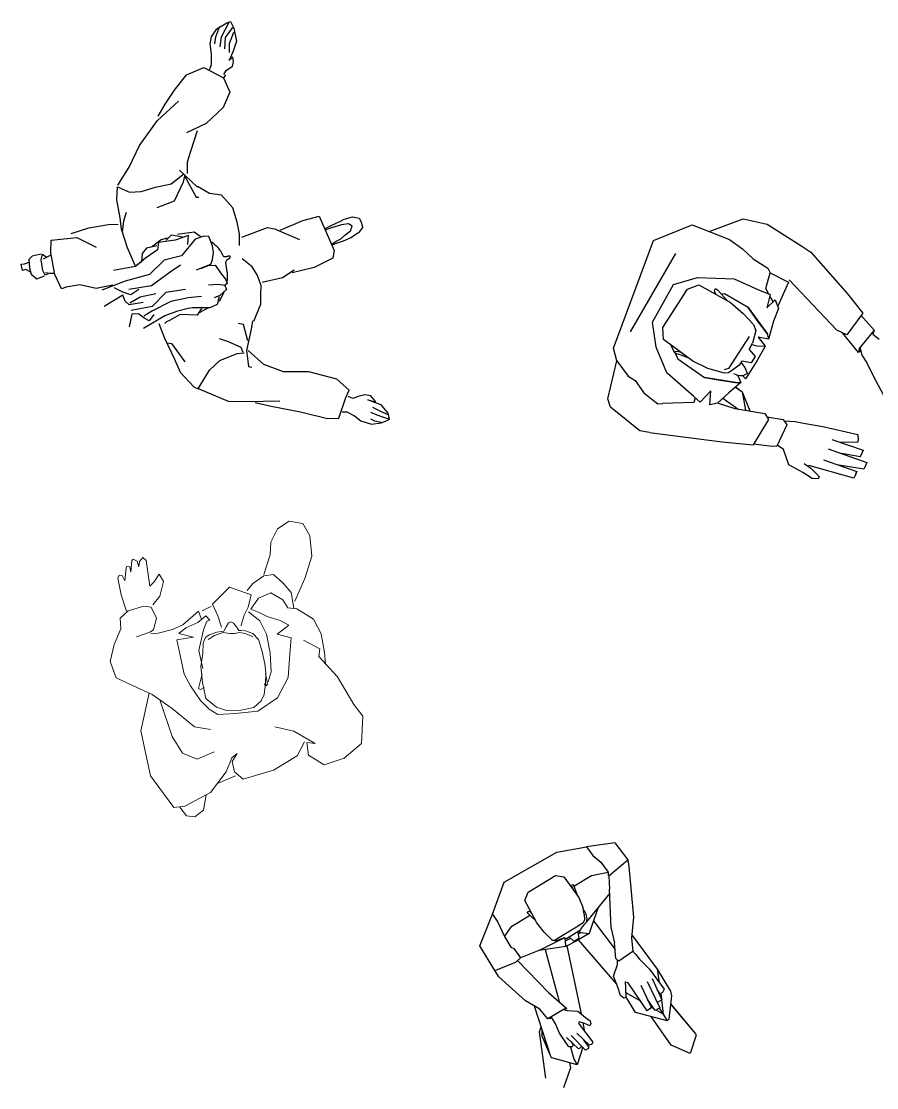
# Model space of a CAD drawing. Header units: millimetres. Extents: x 1029 to 1042.4, y 847.5 to 858.9.
# Drawn here: x 1033.352 to 1035.211, y 847.535 to 849.851 of the extents above; entities that cross this region are included whole.
import ezdxf

# ---------------------------------------------------------------- set-up
doc = ezdxf.new("R2010")
doc.units = ezdxf.units.MM
doc.layers.add('Mobiliario TöjiNN', color=7, linetype='Continuous')

msp = doc.modelspace()

# ---------------------------------------------------------------- linework, layer by layer
at = {"layer": 'Mobiliario TöjiNN'}
for p, q in [((1033.7748, 849.8168), (1033.7838, 849.8399)), ((1033.7771, 849.8346), (1033.7987, 849.8478)), ((1033.7873, 849.8174), (1033.8047, 849.8502)), ((1033.7987, 849.8478), (1033.8065, 849.8507)), ((1033.8065, 849.8507), (1033.814, 849.8357)), ((1033.7621, 849.8021), (1033.7654, 849.8169)), ((1033.7654, 849.8169), (1033.7771, 849.8346)), ((1033.7725, 849.802), (1033.7748, 849.8168)), ((1033.784, 849.7951), (1033.7873, 849.8174)), ((1033.7944, 849.7911), (1033.7959, 849.8155)), ((1033.7959, 849.8155), (1033.8115, 849.8373)), ((1033.8045, 849.8028), (1033.814, 849.827)), ((1033.814, 849.8357), (1033.8194, 849.8078)), ((1033.7652, 849.7797), (1033.7621, 849.8021)), ((1033.8044, 849.7832), (1033.8045, 849.8028)), ((1033.8194, 849.8078), (1033.8125, 849.7857)), ((1033.7654, 849.7569), (1033.7652, 849.7797)), ((1033.8118, 849.7726), (1033.8027, 849.7654)), ((1033.8125, 849.7857), (1033.8046, 849.767)), ((1033.8128, 849.7629), (1033.8118, 849.7726)), ((1033.7112, 849.7344), (1033.7484, 849.7505)), ((1033.7484, 849.7505), (1033.7913, 849.7283)), ((1033.7609, 849.7454), (1033.7654, 849.7569)), ((1033.797, 849.7437), (1033.8112, 849.7532)), ((1033.8112, 849.7532), (1033.8128, 849.7629)), ((1033.6848, 849.7012), (1033.7112, 849.7344)), ((1033.7913, 849.7283), (1033.8055, 849.6967)), ((1033.7923, 849.7353), (1033.797, 849.7437)), ((1033.7929, 849.7285), (1033.7966, 849.7346)), ((1033.6645, 849.6707), (1033.6848, 849.7012)), ((1033.6482, 849.6351), (1033.6938, 849.6775)), ((1033.8055, 849.6967), (1033.7904, 849.6639)), ((1033.6492, 849.6445), (1033.6645, 849.6707)), ((1033.7904, 849.6639), (1033.7535, 849.6291)), ((1033.6091, 849.5813), (1033.6482, 849.6351)), ((1033.7535, 849.6291), (1033.7109, 849.6086)), ((1033.7344, 849.6128), (1033.7194, 849.5682)), ((1033.5862, 849.5337), (1033.6091, 849.5813)), ((1033.7194, 849.5682), (1033.7123, 849.545)), ((1033.7123, 849.545), (1033.7124, 849.5199)), ((1033.562, 849.4947), (1033.5862, 849.5337)), ((1033.6778, 849.4978), (1033.7055, 849.5193)), ((1033.7348, 849.4903), (1033.6959, 849.5274)), ((1033.707, 849.5155), (1033.7036, 849.5012)), ((1033.707, 849.5155), (1033.7322, 849.4685)), ((1033.5599, 849.4628), (1033.5609, 849.4915)), ((1033.5609, 849.4915), (1033.587, 849.4798)), ((1033.6437, 849.4903), (1033.6778, 849.4978)), ((1033.7036, 849.5012), (1033.6844, 849.4602)), ((1033.761, 849.4767), (1033.7347, 849.4918)), ((1033.587, 849.4798), (1033.6125, 849.4808)), ((1033.6125, 849.4808), (1033.6437, 849.4903)), ((1033.7322, 849.4685), (1033.7376, 849.4686)), ((1033.7874, 849.4729), (1033.761, 849.4767)), ((1033.8115, 849.4455), (1033.7874, 849.4729)), ((1033.5669, 849.4242), (1033.5599, 849.4628)), ((1033.6844, 849.4602), (1033.6466, 849.4458)), ((1033.821, 849.4146), (1033.8115, 849.4455)), ((1033.5697, 849.3993), (1033.5669, 849.4242)), ((1033.5749, 849.4174), (1033.5808, 849.4362)), ((1033.9638, 849.4185), (1033.9991, 849.4275)), ((1033.9991, 849.4275), (1034.0319, 849.3531)), ((1034.0537, 849.4208), (1034.0718, 849.4264)), ((1034.0718, 849.4264), (1034.0861, 849.4232)), ((1034.0861, 849.4232), (1034.0906, 849.4151)), ((1034.8469, 849.394), (1034.9205, 849.4218)), ((1034.9205, 849.4218), (1034.973, 849.4105)), ((1033.4602, 849.3896), (1033.4989, 849.4023)), ((1033.4989, 849.4023), (1033.5418, 849.4092)), ((1033.5418, 849.4092), (1033.5622, 849.4102)), ((1033.5831, 849.3588), (1033.5697, 849.3993)), ((1033.5722, 849.3928), (1033.5749, 849.4174)), ((1033.8261, 849.389), (1033.821, 849.4146)), ((1033.8311, 849.3818), (1033.8871, 849.4031)), ((1033.8871, 849.4031), (1033.9023, 849.3998)), ((1033.9023, 849.3998), (1033.9566, 849.3768)), ((1033.9146, 849.3974), (1033.9638, 849.4185)), ((1034.012, 849.401), (1034.0252, 849.4076)), ((1034.0264, 849.4021), (1034.0132, 849.3979)), ((1034.0252, 849.4076), (1034.0439, 849.4159)), ((1034.0479, 849.4091), (1034.0264, 849.4021)), ((1034.0439, 849.4159), (1034.0537, 849.4208)), ((1034.0629, 849.4109), (1034.0479, 849.4091)), ((1034.0709, 849.4057), (1034.0629, 849.4109)), ((1034.0673, 849.3956), (1034.0709, 849.4057)), ((1034.0938, 849.403), (1034.085, 849.3917)), ((1034.0906, 849.4151), (1034.0938, 849.403)), ((1034.726, 849.3748), (1034.8101, 849.4084)), ((1034.8101, 849.4084), (1034.8908, 849.3767)), ((1034.973, 849.4105), (1035.0481, 849.3621)), ((1034.973, 849.4105), (1035.0481, 849.3621)), ((1033.4165, 849.3479), (1033.4173, 849.3757)), ((1033.4173, 849.3757), (1033.4726, 849.3809)), ((1033.4726, 849.3809), (1033.5149, 849.3601)), ((1033.6559, 849.3763), (1033.6347, 849.3603)), ((1033.6865, 849.3753), (1033.6503, 849.3702)), ((1033.6689, 849.3796), (1033.6559, 849.3763)), ((1033.6778, 849.3861), (1033.6672, 849.3758)), ((1033.7034, 849.3817), (1033.6778, 849.3861)), ((1033.7153, 849.3854), (1033.6865, 849.3753)), ((1033.728, 849.3926), (1033.6913, 849.3881)), ((1033.7302, 849.3777), (1033.7004, 849.3416)), ((1033.7139, 849.366), (1033.7153, 849.3854)), ((1033.743, 849.3822), (1033.728, 849.3926)), ((1033.7487, 849.3839), (1033.7302, 849.3777)), ((1033.7597, 849.3834), (1033.7487, 849.3839)), ((1033.7672, 849.3635), (1033.7597, 849.3834)), ((1033.8265, 849.364), (1033.8261, 849.389)), ((1034.036, 849.3731), (1034.0463, 849.3782)), ((1034.0463, 849.3782), (1034.0552, 849.3863)), ((1034.0681, 849.3806), (1034.0516, 849.3732)), ((1034.0552, 849.3863), (1034.0673, 849.3956)), ((1034.085, 849.3917), (1034.0681, 849.3806)), ((1034.8908, 849.3767), (1034.9189, 849.3563)), ((1033.5996, 849.3207), (1033.5831, 849.3588)), ((1033.6244, 849.358), (1033.6144, 849.3463)), ((1033.6478, 849.3543), (1033.6218, 849.3366)), ((1033.6464, 849.3632), (1033.6244, 849.358)), ((1033.6503, 849.3702), (1033.6478, 849.3543)), ((1033.7709, 849.3671), (1033.7659, 849.3708)), ((1033.7696, 849.3483), (1033.7672, 849.3635)), ((1033.7751, 849.3635), (1033.7709, 849.3671)), ((1033.7786, 849.3601), (1033.7751, 849.3635)), ((1033.7814, 849.357), (1033.7786, 849.3601)), ((1033.7836, 849.354), (1033.7814, 849.357)), ((1033.7854, 849.3513), (1033.7836, 849.354)), ((1034.0266, 849.3664), (1034.036, 849.3731)), ((1034.0406, 849.3698), (1034.028, 849.365)), ((1034.0319, 849.3531), (1034.0293, 849.336)), ((1034.0516, 849.3732), (1034.0406, 849.3698)), ((1034.639, 849.1406), (1034.726, 849.3748)), ((1034.9189, 849.3563), (1034.9427, 849.3351)), ((1035.0481, 849.3621), (1035.0675, 849.3495)), ((1035.0481, 849.3621), (1035.0675, 849.3495)), ((1033.3755, 849.3405), (1033.3687, 849.3336)), ((1033.3687, 849.3336), (1033.37, 849.3153)), ((1033.395, 849.3452), (1033.3755, 849.3405)), ((1033.3951, 849.333), (1033.398, 849.3448)), ((1033.3992, 849.3095), (1033.3951, 849.333)), ((1033.398, 849.3448), (1033.4059, 849.3391)), ((1033.4163, 849.3431), (1033.3993, 849.3339)), ((1033.4252, 849.3009), (1033.4165, 849.3479)), ((1033.6218, 849.3366), (1033.6001, 849.3185)), ((1033.6144, 849.3463), (1033.6133, 849.3282)), ((1033.6624, 849.3323), (1033.6307, 849.301)), ((1033.7004, 849.3416), (1033.6624, 849.3323)), ((1033.7641, 849.323), (1033.7678, 849.3334)), ((1033.7678, 849.3334), (1033.7696, 849.3483)), ((1033.7868, 849.3489), (1033.7854, 849.3513)), ((1033.7879, 849.3468), (1033.7868, 849.3489)), ((1033.7889, 849.345), (1033.7879, 849.3468)), ((1033.7896, 849.3435), (1033.7889, 849.345)), ((1033.7903, 849.3423), (1033.7896, 849.3435)), ((1033.7909, 849.3413), (1033.7903, 849.3423)), ((1033.7914, 849.3405), (1033.7909, 849.3413)), ((1033.7919, 849.3399), (1033.7914, 849.3405)), ((1033.7924, 849.3395), (1033.7919, 849.3399)), ((1033.793, 849.3392), (1033.7924, 849.3395)), ((1033.7937, 849.3391), (1033.793, 849.3392)), ((1033.7945, 849.3391), (1033.7937, 849.3391)), ((1033.7953, 849.3391), (1033.7945, 849.3391)), ((1033.7962, 849.3392), (1033.7953, 849.3391)), ((1033.7971, 849.3394), (1033.7962, 849.3392)), ((1033.7969, 849.3285), (1033.7971, 849.3292)), ((1033.798, 849.3396), (1033.7971, 849.3394)), ((1033.7971, 849.3292), (1033.7973, 849.3298)), ((1033.7973, 849.3298), (1033.7976, 849.3304)), ((1033.7976, 849.3304), (1033.7979, 849.331)), ((1033.7979, 849.331), (1033.7982, 849.3316)), ((1033.799, 849.3398), (1033.798, 849.3396)), ((1033.7982, 849.3316), (1033.7986, 849.3321)), ((1033.7986, 849.3321), (1033.7991, 849.3326)), ((1033.7999, 849.34), (1033.799, 849.3398)), ((1033.7991, 849.3326), (1033.7996, 849.3331)), ((1033.7996, 849.3331), (1033.8001, 849.3335)), ((1033.8007, 849.3402), (1033.7999, 849.34)), ((1033.8001, 849.3335), (1033.8007, 849.3339)), ((1033.8015, 849.3404), (1033.8007, 849.3402)), ((1033.8007, 849.3339), (1033.8012, 849.3342)), ((1033.8012, 849.3342), (1033.8018, 849.3345)), ((1033.8023, 849.3406), (1033.8015, 849.3404)), ((1033.8018, 849.3345), (1033.8024, 849.3348)), ((1033.803, 849.3407), (1033.8023, 849.3406)), ((1033.8024, 849.3348), (1033.803, 849.3351)), ((1033.8037, 849.3407), (1033.803, 849.3407)), ((1033.803, 849.3351), (1033.8035, 849.3354)), ((1033.8035, 849.3354), (1033.804, 849.3356)), ((1033.8043, 849.3407), (1033.8037, 849.3407)), ((1033.804, 849.3356), (1033.8044, 849.3359)), ((1033.8048, 849.3407), (1033.8043, 849.3407)), ((1033.8044, 849.3359), (1033.8048, 849.3362)), ((1033.8052, 849.3406), (1033.8048, 849.3407)), ((1033.8048, 849.3362), (1033.8051, 849.3365)), ((1033.8051, 849.3365), (1033.8054, 849.3368)), ((1033.8056, 849.3404), (1033.8052, 849.3406)), ((1033.8054, 849.3368), (1033.8057, 849.3371)), ((1033.8058, 849.3402), (1033.8056, 849.3404)), ((1033.8057, 849.3371), (1033.8059, 849.3374)), ((1033.806, 849.3399), (1033.8058, 849.3402)), ((1033.8059, 849.3374), (1033.806, 849.3378)), ((1033.8062, 849.3395), (1033.806, 849.3399)), ((1033.806, 849.3378), (1033.8061, 849.3381)), ((1033.8061, 849.3381), (1033.8062, 849.3385)), ((1033.8062, 849.3392), (1033.8062, 849.3395)), ((1033.8062, 849.3388), (1033.8062, 849.3392)), ((1033.8062, 849.3385), (1033.8062, 849.3388)), ((1033.8536, 849.3173), (1033.8319, 849.335)), ((1034.0293, 849.336), (1033.9888, 849.3159)), ((1034.6755, 849.1763), (1034.7743, 849.3467)), ((1034.9427, 849.3351), (1034.9744, 849.3145)), ((1035.0675, 849.3495), (1035.1472, 849.2591)), ((1033.3521, 849.3234), (1033.3592, 849.3241)), ((1033.3546, 849.3094), (1033.3521, 849.3234)), ((1033.362, 849.3115), (1033.3546, 849.3094)), ((1033.3592, 849.3241), (1033.3689, 849.3278)), ((1033.3716, 849.3064), (1033.362, 849.3115)), ((1033.37, 849.3153), (1033.3734, 849.3016)), ((1033.4041, 849.2995), (1033.3992, 849.3095)), ((1033.6001, 849.3185), (1033.5524, 849.3094)), ((1033.6133, 849.3282), (1033.6031, 849.3212)), ((1033.6758, 849.306), (1033.6347, 849.2762)), ((1033.6982, 849.3212), (1033.6758, 849.306)), ((1033.7328, 849.3111), (1033.7641, 849.323)), ((1033.7425, 849.314), (1033.7586, 849.3201)), ((1033.7586, 849.3201), (1033.7733, 849.3214)), ((1033.7733, 849.3214), (1033.7873, 849.3016)), ((1033.7967, 849.3272), (1033.7968, 849.3279)), ((1033.7967, 849.3265), (1033.7967, 849.3272)), ((1033.7967, 849.3257), (1033.7967, 849.3265)), ((1033.7967, 849.3249), (1033.7967, 849.3257)), ((1033.7968, 849.324), (1033.7967, 849.3249)), ((1033.7968, 849.3279), (1033.7969, 849.3285)), ((1033.7969, 849.323), (1033.7968, 849.324)), ((1033.7971, 849.3218), (1033.7969, 849.323)), ((1033.7973, 849.3206), (1033.7971, 849.3218)), ((1033.7975, 849.3192), (1033.7973, 849.3206)), ((1033.7977, 849.3177), (1033.7975, 849.3192)), ((1033.798, 849.3161), (1033.7977, 849.3177)), ((1033.7983, 849.3144), (1033.798, 849.3161)), ((1033.7986, 849.3126), (1033.7983, 849.3144)), ((1033.7989, 849.3107), (1033.7986, 849.3126)), ((1033.7993, 849.3087), (1033.7989, 849.3107)), ((1033.7996, 849.3066), (1033.7993, 849.3087)), ((1033.7999, 849.3044), (1033.7996, 849.3066)), ((1033.8646, 849.2998), (1033.8536, 849.3173)), ((1033.9193, 849.2943), (1033.9452, 849.3108)), ((1033.9888, 849.3159), (1033.9407, 849.3047)), ((1034.9744, 849.3145), (1034.9791, 849.3044)), ((1033.3734, 849.3016), (1033.3856, 849.2913)), ((1033.3856, 849.2913), (1033.4028, 849.2978)), ((1033.4106, 849.302), (1033.4041, 849.2995)), ((1033.4131, 849.3029), (1033.4049, 849.3042)), ((1033.4251, 849.3028), (1033.4131, 849.3029)), ((1033.4394, 849.2697), (1033.4252, 849.3009)), ((1033.5777, 849.2861), (1033.5272, 849.2669)), ((1033.6307, 849.301), (1033.5777, 849.2861)), ((1033.7873, 849.3016), (1033.796, 849.2907)), ((1033.796, 849.2907), (1033.7997, 849.2811)), ((1033.7995, 849.2845), (1033.8, 849.2889)), ((1033.8002, 849.302), (1033.7999, 849.3044)), ((1033.8, 849.2889), (1033.8003, 849.2928)), ((1033.8004, 849.2993), (1033.8002, 849.302)), ((1033.8003, 849.2928), (1033.8004, 849.2962)), ((1033.8004, 849.2962), (1033.8004, 849.2993)), ((1033.8732, 849.2772), (1033.8646, 849.2998)), ((1033.8751, 849.2842), (1033.9193, 849.2943)), ((1034.7695, 849.2792), (1034.8215, 849.2947)), ((1034.8215, 849.2947), (1034.9011, 849.2913)), ((1034.9011, 849.2913), (1034.9527, 849.2682)), ((1034.9696, 849.2706), (1034.9791, 849.3044)), ((1034.9791, 849.3044), (1035.0194, 849.2844)), ((1035.0194, 849.2844), (1034.9958, 849.2322)), ((1035.1245, 849.1797), (1035.0203, 849.289)), ((1033.4493, 849.2735), (1033.4394, 849.2697)), ((1033.4796, 849.2783), (1033.4493, 849.2735)), ((1033.5144, 849.2707), (1033.4796, 849.2783)), ((1033.5507, 849.2778), (1033.5144, 849.2707)), ((1033.5725, 849.2624), (1033.5536, 849.2718)), ((1033.59, 849.2569), (1033.5725, 849.2624)), ((1033.6347, 849.2762), (1033.5855, 849.2686)), ((1033.6073, 849.2682), (1033.59, 849.2569)), ((1033.6446, 849.2592), (1033.6104, 849.2517)), ((1033.6663, 849.2619), (1033.6366, 849.2314)), ((1033.7085, 849.2685), (1033.6663, 849.2619)), ((1033.7797, 849.279), (1033.7585, 849.2777)), ((1033.7936, 849.2768), (1033.7797, 849.279)), ((1033.7919, 849.2616), (1033.782, 849.2421)), ((1033.7978, 849.2686), (1033.7833, 849.2552)), ((1033.7997, 849.2811), (1033.7936, 849.2768)), ((1033.7946, 849.2772), (1033.7978, 849.2686)), ((1033.8728, 849.2585), (1033.8732, 849.2772)), ((1034.7238, 849.1973), (1034.7695, 849.2792)), ((1034.7461, 849.1859), (1034.7997, 849.2689)), ((1034.7908, 849.2552), (1034.7966, 849.2658)), ((1034.7966, 849.2658), (1034.7969, 849.2646)), ((1034.7966, 849.2658), (1034.7974, 849.2653)), ((1034.7997, 849.2689), (1034.8243, 849.2786)), ((1034.8243, 849.2786), (1034.8935, 849.24)), ((1034.8561, 849.2608), (1034.8599, 849.2607)), ((1034.8581, 849.2659), (1034.8609, 849.2703)), ((1034.8589, 849.2624), (1034.8581, 849.2659)), ((1034.8622, 849.2574), (1034.8589, 849.2624)), ((1034.8609, 849.2703), (1034.8652, 849.2675)), ((1034.8652, 849.2675), (1034.8725, 849.2597)), ((1034.8725, 849.2597), (1034.8868, 849.2437)), ((1034.8725, 849.2597), (1034.8801, 849.2589)), ((1034.9527, 849.2682), (1034.9793, 849.2572)), ((1034.9696, 849.2706), (1034.9759, 849.2583)), ((1035.1472, 849.2591), (1035.1805, 849.2172)), ((1033.5727, 849.2558), (1033.5318, 849.2317)), ((1033.5777, 849.2428), (1033.5727, 849.2558)), ((1033.5863, 849.2351), (1033.5777, 849.2428)), ((1033.6169, 849.24), (1033.5863, 849.2351)), ((1033.6104, 849.2517), (1033.588, 849.2388)), ((1033.6771, 849.2424), (1033.6369, 849.2217)), ((1033.7144, 849.2499), (1033.6771, 849.2424)), ((1033.7437, 849.2531), (1033.7144, 849.2499)), ((1033.7833, 849.2552), (1033.7708, 849.2505)), ((1033.7819, 849.2527), (1033.7776, 849.2358)), ((1033.8571, 849.1995), (1033.8723, 849.2367)), ((1033.8723, 849.2367), (1033.8728, 849.2585)), ((1034.9313, 849.2289), (1034.8801, 849.2589)), ((1034.8935, 849.24), (1034.921, 849.2161)), ((1034.9793, 849.2572), (1034.9718, 849.2282)), ((1034.9718, 849.2282), (1034.9904, 849.2459)), ((1034.9781, 849.2538), (1034.9857, 849.2418)), ((1034.9904, 849.2459), (1034.9976, 849.227)), ((1033.5919, 849.2144), (1033.5868, 849.1873)), ((1033.6366, 849.2314), (1033.591, 849.2227)), ((1033.6065, 849.2156), (1033.5919, 849.2144)), ((1033.619, 849.2058), (1033.6065, 849.2156)), ((1033.6369, 849.2217), (1033.6184, 849.2103)), ((1033.6399, 849.2138), (1033.6299, 849.2005)), ((1033.6896, 849.2208), (1033.664, 849.2111)), ((1033.6976, 849.214), (1033.6744, 849.2009)), ((1033.7145, 849.2272), (1033.6896, 849.2208)), ((1033.734, 849.2125), (1033.6976, 849.214)), ((1033.7238, 849.2283), (1033.7145, 849.2272)), ((1033.7475, 849.2287), (1033.7238, 849.2283)), ((1033.7438, 849.2273), (1033.734, 849.2125)), ((1033.7571, 849.2276), (1033.7384, 849.2174)), ((1033.7618, 849.2286), (1033.7475, 849.2287)), ((1033.7776, 849.2358), (1033.7618, 849.2286)), ((1034.921, 849.2161), (1034.9434, 849.1922)), ((1034.9313, 849.2289), (1034.9726, 849.1725)), ((1034.9517, 849.2003), (1034.9313, 849.2289)), ((1034.9976, 849.227), (1034.9868, 849.1992)), ((1035.1805, 849.2172), (1035.1459, 849.17)), ((1033.664, 849.2111), (1033.6177, 849.1837)), ((1033.6299, 849.2005), (1033.619, 849.2058)), ((1033.6508, 849.1947), (1033.663, 849.1628)), ((1033.6677, 849.1984), (1033.6637, 849.1945)), ((1033.6744, 849.2009), (1033.6677, 849.1984)), ((1033.8352, 849.192), (1033.8235, 849.1942)), ((1033.8441, 849.1565), (1033.8352, 849.192)), ((1033.8547, 849.2006), (1033.8517, 849.1822)), ((1034.7317, 849.1431), (1034.7238, 849.1973)), ((1034.9434, 849.1922), (1034.9482, 849.1791)), ((1034.9726, 849.1725), (1034.9517, 849.2003)), ((1034.9868, 849.1992), (1034.9759, 849.1602)), ((1035.1765, 849.2126), (1035.2053, 849.1797)), ((1033.8517, 849.1822), (1033.8412, 849.1357)), ((1034.7474, 849.1595), (1034.7461, 849.1859)), ((1034.9482, 849.1791), (1034.941, 849.1521)), ((1034.9726, 849.1725), (1034.9759, 849.1602)), ((1035.1459, 849.17), (1035.1245, 849.1797)), ((1035.171, 849.1313), (1035.1363, 849.1741)), ((1035.2053, 849.1797), (1035.1728, 849.1403)), ((1035.2021, 849.1715), (1035.2163, 849.1603)), ((1035.2053, 849.1797), (1035.2028, 849.171)), ((1033.663, 849.1628), (1033.6847, 849.1168)), ((1033.668, 849.1525), (1033.6783, 849.1509)), ((1033.6783, 849.1509), (1033.7073, 849.1112)), ((1033.8026, 849.1549), (1033.7827, 849.1615)), ((1033.8301, 849.1425), (1033.8026, 849.1549)), ((1034.811, 849.1123), (1034.7474, 849.1595)), ((1034.7638, 849.1469), (1034.7714, 849.1317)), ((1034.9336, 849.166), (1034.9019, 849.1169)), ((1034.934, 849.1381), (1034.941, 849.1521)), ((1034.9398, 849.1487), (1034.9504, 849.146)), ((1034.9504, 849.146), (1034.9685, 849.1455)), ((1034.9685, 849.1455), (1034.9511, 849.1138)), ((1034.9759, 849.1602), (1034.9532, 849.1646)), ((1034.9532, 849.1646), (1034.9685, 849.1455)), ((1033.7835, 849.1138), (1033.8209, 849.1292)), ((1033.8209, 849.1292), (1033.8365, 849.1308)), ((1033.8344, 849.1312), (1033.8301, 849.1425)), ((1033.8412, 849.1357), (1033.8458, 849.1009)), ((1033.8792, 849.1053), (1033.8447, 849.1355)), ((1034.6461, 849.1135), (1034.639, 849.1406)), ((1034.7549, 849.0872), (1034.7317, 849.1431)), ((1034.7714, 849.1317), (1034.7728, 849.1339)), ((1034.7757, 849.1289), (1034.7714, 849.1317)), ((1034.7721, 849.1313), (1034.7787, 849.1178)), ((1034.7728, 849.1339), (1034.7764, 849.1347)), ((1034.7858, 849.1255), (1034.7757, 849.1289)), ((1034.7764, 849.1347), (1034.783, 849.133)), ((1034.7992, 849.1209), (1034.7858, 849.1255)), ((1034.934, 849.1381), (1034.9467, 849.1228)), ((1034.9467, 849.1228), (1034.9378, 849.1091)), ((1035.1728, 849.1403), (1035.171, 849.1313)), ((1035.1759, 849.1373), (1035.171, 849.1313)), ((1035.1796, 849.1257), (1035.1749, 849.142)), ((1035.1889, 849.1115), (1035.1796, 849.1257)), ((1033.6847, 849.1168), (1033.6975, 849.089)), ((1033.7607, 849.0934), (1033.7835, 849.1138)), ((1033.8458, 849.1009), (1033.853, 849.0993)), ((1033.9217, 849.0893), (1033.8792, 849.1053)), ((1034.6265, 849.031), (1034.6461, 849.1135)), ((1034.6461, 849.1135), (1034.6706, 849.0803)), ((1034.7787, 849.1178), (1034.8365, 849.0774)), ((1034.8441, 849.097), (1034.811, 849.1123)), ((1034.8798, 849.0867), (1034.8441, 849.097)), ((1034.9019, 849.1169), (1034.8889, 849.0967)), ((1034.9121, 849.1042), (1034.9006, 849.0953)), ((1034.9177, 849.1129), (1034.9121, 849.1042)), ((1034.9244, 849.0994), (1034.9163, 849.1107)), ((1034.9378, 849.1091), (1034.9177, 849.1129)), ((1034.9298, 849.0856), (1034.9244, 849.0994)), ((1034.9511, 849.1138), (1034.9254, 849.0741)), ((1035.2034, 849.0817), (1035.1889, 849.1115)), ((1033.6975, 849.089), (1033.7272, 849.0567)), ((1033.7361, 849.0526), (1033.7509, 849.0767)), ((1033.7509, 849.0767), (1033.7607, 849.0934)), ((1033.9765, 849.0896), (1033.9217, 849.0893)), ((1034.0374, 849.0738), (1033.9765, 849.0896)), ((1034.0647, 849.05), (1034.0374, 849.0738)), ((1034.6706, 849.0803), (1034.6858, 849.0705)), ((1034.8138, 849.0358), (1034.7549, 849.0872)), ((1034.9041, 849.0664), (1034.8365, 849.0774)), ((1034.8365, 849.0774), (1034.8707, 849.0717)), ((1034.8889, 849.0967), (1034.8796, 849.0935)), ((1034.889, 849.0874), (1034.8798, 849.0867)), ((1034.9006, 849.0953), (1034.889, 849.0874)), ((1034.8994, 849.0855), (1034.9067, 849.0832)), ((1034.9067, 849.0832), (1034.9089, 849.0818)), ((1034.9089, 849.0818), (1034.9153, 849.0664)), ((1034.9151, 849.0809), (1034.9089, 849.0818)), ((1034.9196, 849.081), (1034.9151, 849.0809)), ((1034.9298, 849.0856), (1034.9196, 849.081)), ((1034.9254, 849.0741), (1034.9196, 849.081)), ((1035.2318, 849.0275), (1035.2034, 849.0817)), ((1033.7272, 849.0567), (1033.7361, 849.0526)), ((1033.7365, 849.0531), (1033.8018, 849.0257)), ((1034.6858, 849.0705), (1034.7045, 849.0441)), ((1034.8707, 849.0717), (1034.9041, 849.0664)), ((1034.9153, 849.0664), (1034.8896, 849.0441)), ((1034.9038, 849.0564), (1034.9184, 849.0459)), ((1034.9038, 849.0564), (1034.9184, 849.0459)), ((1034.9038, 849.0564), (1034.9184, 849.0459)), ((1034.9041, 849.0664), (1034.9153, 849.0664)), ((1034.9042, 849.0572), (1034.9184, 849.0459)), ((1034.0421, 848.9888), (1034.0573, 849.0334)), ((1034.0573, 849.0334), (1034.0647, 849.05)), ((1034.0726, 849.0314), (1034.0623, 849.0361)), ((1034.0843, 849.0358), (1034.0726, 849.0314)), ((1034.0985, 849.0396), (1034.0843, 849.0358)), ((1034.1113, 849.0374), (1034.0985, 849.0396)), ((1034.1052, 849.0288), (1034.1225, 849.0244)), ((1034.1135, 849.0249), (1034.1052, 849.0288)), ((1034.1225, 849.0244), (1034.1113, 849.0374)), ((1034.6323, 849.013), (1034.6265, 849.031)), ((1034.7045, 849.0441), (1034.7351, 849.0202)), ((1034.8162, 849.0333), (1034.8135, 849.0227)), ((1034.8275, 849.0239), (1034.8138, 849.0358)), ((1034.8503, 849.048), (1034.8275, 849.0239)), ((1034.8481, 849.0178), (1034.8503, 849.048)), ((1034.8896, 849.0441), (1034.8647, 849.0213)), ((1034.8767, 849.032), (1034.909, 849.0091)), ((1034.9184, 849.0459), (1034.9257, 849.0065)), ((1034.9184, 849.0459), (1034.9348, 849.0047)), ((1033.8018, 849.0257), (1033.8432, 849.0253)), ((1033.8432, 849.0253), (1033.9135, 849.0268)), ((1033.8602, 849.0227), (1033.895, 849.015)), ((1033.895, 849.015), (1033.9591, 849.0028)), ((1034.1344, 849.0179), (1034.1135, 849.0249)), ((1034.1346, 849.0023), (1034.1162, 849.0118)), ((1034.1489, 848.9998), (1034.1344, 849.0179)), ((1034.6962, 848.9615), (1034.6323, 849.013)), ((1034.7351, 849.0202), (1034.7456, 849.0206)), ((1034.8135, 849.0227), (1034.7456, 849.0206)), ((1034.8647, 849.0213), (1034.8481, 849.0178)), ((1034.864, 849.0218), (1034.9025, 849.0102)), ((1034.9025, 849.0102), (1034.9677, 848.9987)), ((1033.9591, 849.0028), (1034.0172, 848.9884)), ((1034.0172, 848.9884), (1034.0421, 848.9888)), ((1034.049, 849.0028), (1034.0593, 849.0028)), ((1034.0593, 849.0028), (1034.0759, 848.9941)), ((1034.0759, 848.9941), (1034.0896, 848.9828)), ((1034.0896, 848.9828), (1034.1133, 848.9761)), ((1034.1257, 848.995), (1034.1116, 849.0014)), ((1034.1202, 848.9826), (1034.1118, 848.9865)), ((1034.134, 848.9792), (1034.1202, 848.9826)), ((1034.1401, 848.9902), (1034.1257, 848.995)), ((1034.1337, 848.9784), (1034.1474, 848.9835)), ((1034.149, 848.9959), (1034.1346, 849.0023)), ((1034.1509, 848.9864), (1034.1401, 848.9902)), ((1034.1474, 848.9835), (1034.1524, 848.987)), ((1034.1524, 848.987), (1034.1489, 848.9998)), ((1034.976, 848.9862), (1034.9425, 848.9312)), ((1034.9677, 848.9987), (1034.976, 848.9862)), ((1034.9724, 848.9917), (1035.0077, 848.9862)), ((1035.0077, 848.9862), (1035.0094, 848.9841)), ((1035.0089, 848.9834), (1035.0335, 848.9818)), ((1035.0097, 848.9829), (1035.0153, 848.9742)), ((1035.0335, 848.9818), (1035.0517, 848.9783)), ((1034.1133, 848.9761), (1034.1337, 848.9784)), ((1034.7174, 848.958), (1034.6962, 848.9615)), ((1034.7174, 848.958), (1034.8747, 848.9371)), ((1035.0153, 848.9742), (1034.9935, 848.9279)), ((1035.0517, 848.9783), (1035.0937, 848.9705)), ((1035.0937, 848.9705), (1035.1695, 848.9533)), ((1034.8747, 848.9371), (1034.9425, 848.9312)), ((1035.1134, 848.9425), (1035.1812, 848.9191)), ((1035.1688, 848.9363), (1035.1283, 848.9369)), ((1035.1708, 848.9411), (1035.1688, 848.9363)), ((1035.1695, 848.9533), (1035.1708, 848.9411)), ((1034.9838, 848.927), (1034.9434, 848.9326)), ((1034.9935, 848.9279), (1034.9838, 848.927)), ((1035.0082, 848.9205), (1034.9942, 848.9305)), ((1035.0196, 848.8875), (1035.0082, 848.9205)), ((1035.1054, 848.9221), (1035.1894, 848.8923)), ((1035.1749, 848.9047), (1035.1348, 848.9123)), ((1035.1812, 848.9191), (1035.177, 848.9095)), ((1035.1812, 848.9191), (1035.177, 848.9095)), ((1035.0532, 848.8904), (1035.0678, 848.8799)), ((1035.095, 848.8981), (1035.1675, 848.8727)), ((1035.1775, 848.9103), (1035.1749, 848.9047)), ((1035.1749, 848.9047), (1035.1775, 848.9103)), ((1035.177, 848.9095), (1035.1749, 848.9047)), ((1035.177, 848.9095), (1035.1749, 848.9047)), ((1035.1894, 848.8923), (1035.1853, 848.8827)), ((1035.1894, 848.8923), (1035.1853, 848.8827)), ((1035.0506, 848.8706), (1035.0196, 848.8875)), ((1035.0708, 848.8575), (1035.0506, 848.8706)), ((1035.1613, 848.8583), (1035.0635, 848.8857)), ((1035.0678, 848.8799), (1035.086, 848.862)), ((1035.1832, 848.8779), (1035.124, 848.8876)), ((1035.1675, 848.8727), (1035.1634, 848.8631)), ((1035.1675, 848.8727), (1035.1634, 848.8631)), ((1035.1675, 848.8727), (1035.1655, 848.8679)), ((1035.1655, 848.8679), (1035.1675, 848.8727)), ((1035.1655, 848.8679), (1035.1657, 848.8667)), ((1035.1657, 848.8667), (1035.1655, 848.8679)), ((1035.1853, 848.8827), (1035.1832, 848.8779)), ((1035.1853, 848.8827), (1035.1832, 848.8779)), ((1035.0839, 848.8572), (1035.0708, 848.8575)), ((1035.086, 848.862), (1035.0839, 848.8572)), ((1035.1634, 848.8631), (1035.1613, 848.8583)), ((1035.1634, 848.8631), (1035.1613, 848.8583)), ((1034.5161, 848.046), (1034.5804, 848.0577)), ((1034.6419, 848.0667), (1034.5804, 848.0577)), ((1034.5804, 848.0577), (1034.594, 848.039)), ((1034.6419, 848.0667), (1034.6699, 848.0297)), ((1034.4016, 847.9809), (1034.5161, 848.046)), ((1034.594, 848.039), (1034.6116, 848.0248)), ((1034.6116, 848.0248), (1034.6274, 848.0027)), ((1034.6289, 847.9946), (1034.6699, 848.0297)), ((1034.6699, 848.0297), (1034.6719, 848.0151)), ((1034.6719, 848.0151), (1034.6824, 847.9048)), ((1034.4534, 847.9591), (1034.5129, 847.9954)), ((1034.5129, 847.9954), (1034.5313, 847.993)), ((1034.5313, 847.993), (1034.5633, 847.9479)), ((1034.553, 847.9722), (1034.5911, 847.9953)), ((1034.5911, 847.9953), (1034.6274, 848.0027)), ((1034.6274, 848.0027), (1034.6271, 847.9957)), ((1034.6289, 847.9946), (1034.6304, 847.966)), ((1034.3757, 847.9118), (1034.4016, 847.9809)), ((1034.5494, 847.97), (1034.5481, 847.9692)), ((1034.5482, 847.9727), (1034.5489, 847.9753)), ((1034.5525, 847.9631), (1034.5482, 847.9727)), ((1034.5489, 847.9753), (1034.5505, 847.9763)), ((1034.5505, 847.9763), (1034.5525, 847.973)), ((1034.5525, 847.973), (1034.553, 847.9722)), ((1034.553, 847.9722), (1034.5609, 847.9513)), ((1034.6336, 847.8808), (1034.6304, 847.966)), ((1034.4462, 847.9412), (1034.4534, 847.9591)), ((1034.4724, 847.8925), (1034.4462, 847.9412)), ((1034.5633, 847.9479), (1034.5731, 847.9244)), ((1034.6308, 847.9571), (1034.5798, 847.8944)), ((1034.4513, 847.916), (1034.4546, 847.918)), ((1034.4533, 847.9127), (1034.4513, 847.916)), ((1034.4546, 847.918), (1034.4573, 847.9173)), ((1034.4573, 847.9173), (1034.461, 847.9137)), ((1034.575, 847.9119), (1034.5731, 847.9244)), ((1034.5741, 847.9208), (1034.5783, 847.9139)), ((1034.6053, 847.9257), (1034.5925, 847.8889)), ((1034.3484, 847.8431), (1034.3757, 847.9118)), ((1034.3757, 847.9118), (1034.3876, 847.8942)), ((1034.3876, 847.8942), (1034.4019, 847.8632)), ((1034.4178, 847.8854), (1034.4567, 847.909)), ((1034.459, 847.9071), (1034.4533, 847.9127)), ((1034.4696, 847.8976), (1034.459, 847.9071)), ((1034.5731, 847.8927), (1034.5582, 847.8836)), ((1034.5761, 847.899), (1034.5731, 847.8927)), ((1034.575, 847.9119), (1034.5761, 847.899)), ((1034.5796, 847.8932), (1034.5751, 847.8894)), ((1034.5783, 847.9139), (1034.581, 847.902)), ((1034.581, 847.902), (1034.5796, 847.8932)), ((1034.5953, 847.8972), (1034.6422, 847.835)), ((1034.6824, 847.9048), (1034.6779, 847.8601)), ((1034.4019, 847.8632), (1034.4178, 847.8854)), ((1034.4879, 847.8726), (1034.4724, 847.8925)), ((1034.506, 847.8541), (1034.4879, 847.8726)), ((1034.5582, 847.8836), (1034.5235, 847.8625)), ((1034.5638, 847.8745), (1034.5365, 847.8579)), ((1034.5859, 847.8698), (1034.5578, 847.8527)), ((1034.5613, 847.873), (1034.5634, 847.8584)), ((1034.5679, 847.8714), (1034.5622, 847.8679)), ((1034.5671, 847.8765), (1034.5638, 847.8745)), ((1034.5638, 847.8745), (1034.5679, 847.8714)), ((1034.568, 847.8805), (1034.5671, 847.8765)), ((1034.5679, 847.8714), (1034.5859, 847.8698)), ((1034.5751, 847.8894), (1034.568, 847.8805)), ((1034.5925, 847.8889), (1034.5859, 847.8698)), ((1034.6336, 847.8808), (1034.6414, 847.8493)), ((1034.4019, 847.8632), (1034.4159, 847.8401)), ((1034.4769, 847.833), (1034.5317, 847.8599)), ((1034.5119, 847.8554), (1034.506, 847.8541)), ((1034.5134, 847.853), (1034.5087, 847.8547)), ((1034.5293, 847.866), (1034.5119, 847.8554)), ((1034.5298, 847.8595), (1034.5134, 847.853)), ((1034.5328, 847.8602), (1034.5298, 847.8595)), ((1034.5328, 847.8602), (1034.5365, 847.8579)), ((1034.5347, 847.8534), (1034.5328, 847.8602)), ((1034.5347, 847.8534), (1034.5459, 847.8591)), ((1034.5353, 847.8413), (1034.5347, 847.8534)), ((1034.5578, 847.8527), (1034.5353, 847.8413)), ((1034.5535, 847.8524), (1034.5431, 847.8619)), ((1034.5634, 847.8584), (1034.5535, 847.8524)), ((1034.6463, 847.7593), (1034.5627, 847.8558)), ((1034.6438, 847.8156), (1034.6414, 847.8493)), ((1034.6779, 847.8601), (1034.6812, 847.8304)), ((1034.6782, 847.8671), (1034.7339, 847.7922)), ((1034.3811, 847.7894), (1034.3484, 847.8431)), ((1034.3811, 847.7894), (1034.3484, 847.8431)), ((1034.4159, 847.8401), (1034.4223, 847.8371)), ((1034.4223, 847.8371), (1034.437, 847.8166)), ((1034.4769, 847.833), (1034.437, 847.8166)), ((1034.5353, 847.8413), (1034.4769, 847.833)), ((1034.4904, 847.8349), (1034.5206, 847.7216)), ((1034.5377, 847.8428), (1034.5687, 847.6951)), ((1034.6812, 847.8304), (1034.6508, 847.8097)), ((1034.6807, 847.8313), (1034.6874, 847.824)), ((1034.6874, 847.824), (1034.6956, 847.8142)), ((1034.3811, 847.7894), (1034.4269, 847.8071)), ((1034.437, 847.8166), (1034.4269, 847.8071)), ((1034.4306, 847.8106), (1034.4975, 847.7413)), ((1034.6392, 847.7766), (1034.6475, 847.802)), ((1034.6508, 847.8097), (1034.6438, 847.8156)), ((1034.6475, 847.802), (1034.6475, 847.8125)), ((1034.6956, 847.8142), (1034.717, 847.7921)), ((1034.3896, 847.7754), (1034.3811, 847.7894)), ((1034.3896, 847.7754), (1034.3811, 847.7894)), ((1034.717, 847.7921), (1034.7493, 847.7484)), ((1034.7339, 847.7922), (1034.7381, 847.7631)), ((1034.7339, 847.7922), (1034.7631, 847.7443)), ((1034.4474, 847.7233), (1034.3896, 847.7754)), ((1034.6492, 847.7509), (1034.6392, 847.7766)), ((1034.664, 847.7656), (1034.6648, 847.7513)), ((1034.6698, 847.7635), (1034.6647, 847.7626)), ((1034.6719, 847.7602), (1034.6698, 847.7635)), ((1034.7119, 847.7018), (1034.6719, 847.7602)), ((1034.6986, 847.7572), (1034.7218, 847.7079)), ((1034.7118, 847.7652), (1034.7396, 847.7085)), ((1034.7226, 847.7718), (1034.7438, 847.7258)), ((1034.4975, 847.7413), (1034.5378, 847.7069)), ((1034.6544, 847.7348), (1034.6492, 847.7509)), ((1034.6614, 847.7289), (1034.6544, 847.7348)), ((1034.6656, 847.7314), (1034.6614, 847.7289)), ((1034.6648, 847.7513), (1034.6656, 847.7314)), ((1034.6966, 847.7231), (1034.6652, 847.7414)), ((1034.687, 847.698), (1034.6659, 847.7327)), ((1034.7405, 847.7385), (1034.7337, 847.7479)), ((1034.7455, 847.7415), (1034.7405, 847.7385)), ((1034.7414, 847.739), (1034.7431, 847.7287)), ((1034.7493, 847.7484), (1034.7455, 847.7415)), ((1034.7648, 847.734), (1034.7595, 847.6832)), ((1034.7631, 847.7443), (1034.7648, 847.734)), ((1034.4788, 847.705), (1034.4474, 847.7233)), ((1034.5025, 847.6028), (1034.467, 847.7114)), ((1034.7296, 847.7024), (1034.7129, 847.7262)), ((1034.7218, 847.7079), (1034.716, 847.7043)), ((1034.7218, 847.7079), (1034.716, 847.7043)), ((1034.7276, 847.7057), (1034.7208, 847.7095)), ((1034.7388, 847.7227), (1034.7338, 847.7197)), ((1034.7388, 847.7227), (1034.7338, 847.7197)), ((1034.7396, 847.7085), (1034.7346, 847.7054)), ((1034.7396, 847.7085), (1034.7346, 847.7054)), ((1034.7379, 847.7075), (1034.7468, 847.6947)), ((1034.7438, 847.7258), (1034.7388, 847.7227)), ((1034.7438, 847.7258), (1034.7388, 847.7227)), ((1034.7429, 847.7253), (1034.7468, 847.6947)), ((1034.763, 847.7164), (1034.8173, 847.6515)), ((1034.7632, 847.7161), (1034.8173, 847.6515)), ((1034.4962, 847.6839), (1034.4788, 847.705)), ((1034.5318, 847.7055), (1034.4962, 847.6839)), ((1034.5022, 847.6853), (1034.4962, 847.6839)), ((1034.5047, 847.6868), (1034.5022, 847.6853)), ((1034.5077, 847.6818), (1034.5037, 847.6884)), ((1034.5301, 847.7045), (1034.5381, 847.7026)), ((1034.5378, 847.7069), (1034.5318, 847.7055)), ((1034.5378, 847.7069), (1034.5328, 847.7039)), ((1034.5381, 847.7026), (1034.5617, 847.7011)), ((1034.5617, 847.7011), (1034.578, 847.6872)), ((1034.578, 847.6872), (1034.5882, 847.6798)), ((1034.7558, 847.6799), (1034.687, 847.698)), ((1034.716, 847.7043), (1034.7119, 847.7018)), ((1034.716, 847.7043), (1034.7119, 847.7018)), ((1034.7641, 847.6271), (1034.7208, 847.6891)), ((1034.7641, 847.6271), (1034.7208, 847.6891)), ((1034.7641, 847.6271), (1034.7208, 847.6891)), ((1034.7346, 847.7054), (1034.7296, 847.7024)), ((1034.7346, 847.7054), (1034.7296, 847.7024)), ((1034.7468, 847.6947), (1034.7313, 847.7034)), ((1034.7468, 847.6947), (1034.7558, 847.6799)), ((1034.4782, 847.6559), (1034.4815, 847.6671)), ((1034.4782, 847.6559), (1034.4816, 847.667)), ((1034.4782, 847.6559), (1034.4816, 847.667)), ((1034.5127, 847.6735), (1034.5077, 847.6818)), ((1034.5218, 847.653), (1034.5127, 847.6735)), ((1034.5645, 847.6778), (1034.563, 847.6747)), ((1034.563, 847.6747), (1034.564, 847.673)), ((1034.564, 847.673), (1034.5938, 847.6334)), ((1034.5743, 847.6748), (1034.5645, 847.6778)), ((1034.5725, 847.6759), (1034.5762, 847.6567)), ((1034.5878, 847.6694), (1034.5743, 847.6748)), ((1034.5896, 847.6738), (1034.5878, 847.6694)), ((1034.5882, 847.6798), (1034.5896, 847.6738)), ((1034.7595, 847.6832), (1034.7558, 847.6799)), ((1034.4917, 847.5554), (1034.4782, 847.6559)), ((1034.4837, 847.6468), (1034.4842, 847.6589)), ((1034.5009, 847.6074), (1034.4837, 847.6468)), ((1034.5421, 847.6234), (1034.5218, 847.653)), ((1034.5629, 847.6191), (1034.5365, 847.6438)), ((1034.5783, 847.616), (1034.5466, 847.6477)), ((1034.5865, 847.6267), (1034.5592, 847.6531)), ((1034.5739, 847.6382), (1034.5856, 847.6227)), ((1034.8188, 847.649), (1034.8056, 847.6093)), ((1034.8173, 847.6515), (1034.8188, 847.649)), ((1034.5491, 847.6231), (1034.5421, 847.6234)), ((1034.5456, 847.6233), (1034.5525, 847.5969)), ((1034.5468, 847.6343), (1034.5509, 847.6276)), ((1034.5509, 847.6276), (1034.5491, 847.6231)), ((1034.5721, 847.6225), (1034.5601, 847.5845)), ((1034.567, 847.6216), (1034.5629, 847.6191)), ((1034.5693, 847.6253), (1034.567, 847.6216)), ((1034.5775, 847.6359), (1034.5767, 847.6354)), ((1034.5833, 847.619), (1034.5783, 847.616)), ((1034.5856, 847.6227), (1034.5833, 847.619)), ((1034.592, 847.6289), (1034.5865, 847.6267)), ((1034.5938, 847.6334), (1034.592, 847.6289)), ((1034.8056, 847.6093), (1034.7641, 847.6271)), ((1034.5046, 847.5995), (1034.5025, 847.6028)), ((1034.5601, 847.5845), (1034.5046, 847.5995)), ((1034.5525, 847.5969), (1034.5601, 847.5845)), ((1034.5458, 847.5781), (1034.5303, 847.5347)), ((1034.5436, 847.5893), (1034.5458, 847.5781)), ((1034.5436, 847.5893), (1034.5458, 847.5781)), ((1034.5436, 847.5893), (1034.5458, 847.5781))]:
    msp.add_line(p, q, dxfattribs=at)
at = {"layer": 'Mobiliario TöjiNN', "lineweight": 0}
for p, q in [((1033.9341, 848.7651), (1033.9088, 848.7487)), ((1033.964, 848.7604), (1033.9341, 848.7651)), ((1033.9789, 848.7333), (1033.964, 848.7604)), ((1033.9088, 848.7487), (1033.8941, 848.7198)), ((1033.9833, 848.6891), (1033.9789, 848.7333)), ((1033.8941, 848.7198), (1033.8926, 848.6917)), ((1033.5951, 848.6829), (1033.592, 848.6795)), ((1033.6036, 848.6785), (1033.5951, 848.6829)), ((1033.6163, 848.6859), (1033.6086, 848.6772)), ((1033.6233, 848.6798), (1033.6163, 848.6859)), ((1033.8926, 848.6917), (1033.8788, 848.6496)), ((1033.9683, 848.6403), (1033.9833, 848.6891)), ((1033.5798, 848.6639), (1033.5767, 848.6356)), ((1033.5813, 848.6672), (1033.5798, 848.6639)), ((1033.5879, 848.666), (1033.5813, 848.6672)), ((1033.5903, 848.6546), (1033.5879, 848.666)), ((1033.592, 848.6795), (1033.5903, 848.6546)), ((1033.6077, 848.6656), (1033.6036, 848.6785)), ((1033.6086, 848.6772), (1033.6077, 848.6656)), ((1033.6317, 848.6243), (1033.6233, 848.6798)), ((1033.5644, 848.6481), (1033.5615, 848.6413)), ((1033.5615, 848.6413), (1033.5687, 848.6055)), ((1033.571, 848.6468), (1033.5644, 848.6481)), ((1033.5767, 848.6356), (1033.571, 848.6468)), ((1033.6515, 848.6502), (1033.641, 848.6331)), ((1033.6607, 848.6343), (1033.6515, 848.6502)), ((1033.6528, 848.6025), (1033.6607, 848.6343)), ((1033.879, 848.6463), (1033.8553, 848.63)), ((1033.9002, 848.6493), (1033.879, 848.6463)), ((1033.9211, 848.6308), (1033.9002, 848.6493)), ((1033.9466, 848.5912), (1033.9683, 848.6403)), ((1033.641, 848.6331), (1033.6317, 848.6243)), ((1033.7675, 848.585), (1033.8047, 848.6219)), ((1033.8047, 848.6219), (1033.8519, 848.6051)), ((1033.8553, 848.63), (1033.8431, 848.6144)), ((1033.9388, 848.6105), (1033.9211, 848.6308)), ((1033.5687, 848.6055), (1033.5808, 848.57)), ((1033.6376, 848.5834), (1033.6528, 848.6025)), ((1033.8519, 848.6051), (1033.8453, 848.5783)), ((1033.8506, 848.5737), (1033.8672, 848.5978)), ((1033.8672, 848.5978), (1033.8944, 848.6094)), ((1033.8944, 848.6094), (1033.9201, 848.5945)), ((1033.9201, 848.5945), (1033.931, 848.577)), ((1033.9443, 848.5762), (1033.9388, 848.6105)), ((1033.5669, 848.5543), (1033.584, 848.5702)), ((1033.584, 848.5702), (1033.618, 848.5806)), ((1033.618, 848.5806), (1033.6346, 848.5783)), ((1033.6346, 848.5783), (1033.646, 848.5543)), ((1033.7029, 848.5397), (1033.7372, 848.5699)), ((1033.7372, 848.5699), (1033.7431, 848.5538)), ((1033.7454, 848.5704), (1033.7597, 848.5779)), ((1033.7597, 848.5779), (1033.7646, 848.5798)), ((1033.779, 848.5593), (1033.7675, 848.585)), ((1033.8453, 848.5783), (1033.8365, 848.5613)), ((1033.846, 848.5684), (1033.8703, 848.5485)), ((1033.8691, 848.5666), (1033.8506, 848.5737)), ((1033.8861, 848.5578), (1033.8691, 848.5666)), ((1033.931, 848.577), (1033.9509, 848.575)), ((1033.9509, 848.575), (1033.9869, 848.5525)), ((1033.5684, 848.5313), (1033.5669, 848.5543)), ((1033.646, 848.5543), (1033.6393, 848.5291)), ((1033.7355, 848.545), (1033.7098, 848.5336)), ((1033.7527, 848.5593), (1033.7355, 848.545)), ((1033.748, 848.5293), (1033.755, 848.5479)), ((1033.7615, 848.55), (1033.7527, 848.5593)), ((1033.755, 848.5479), (1033.7615, 848.55)), ((1033.7871, 848.5351), (1033.779, 848.5593)), ((1033.7974, 848.5354), (1033.802, 848.544)), ((1033.802, 848.544), (1033.8071, 848.5464)), ((1033.8071, 848.5464), (1033.813, 848.5437)), ((1033.813, 848.5437), (1033.8197, 848.5358)), ((1033.8365, 848.5613), (1033.8297, 848.5394)), ((1033.8703, 848.5485), (1033.8852, 848.5198)), ((1033.9146, 848.5497), (1033.8861, 848.5578)), ((1033.9334, 848.5393), (1033.9146, 848.5497)), ((1033.9869, 848.5525), (1034.0037, 848.5206)), ((1033.554, 848.4974), (1033.5684, 848.5313)), ((1033.6314, 848.5237), (1033.6024, 848.5137)), ((1033.6393, 848.5291), (1033.6314, 848.5237)), ((1033.6332, 848.5205), (1033.6497, 848.5216)), ((1033.6497, 848.5216), (1033.6804, 848.5301)), ((1033.6804, 848.5301), (1033.7029, 848.5397)), ((1033.7098, 848.5336), (1033.6941, 848.521)), ((1033.6941, 848.521), (1033.7259, 848.5131)), ((1033.7376, 848.4842), (1033.748, 848.5293)), ((1033.7524, 848.5123), (1033.7604, 848.518)), ((1033.7604, 848.518), (1033.7767, 848.5242)), ((1033.7908, 848.5235), (1033.7719, 848.5171)), ((1033.7767, 848.5242), (1033.7922, 848.5262)), ((1033.805, 848.5208), (1033.7908, 848.5235)), ((1033.7922, 848.5262), (1033.7974, 848.5354)), ((1033.816, 848.5209), (1033.805, 848.5208)), ((1033.8257, 848.5231), (1033.816, 848.5209)), ((1033.8197, 848.5358), (1033.8244, 848.5277)), ((1033.8244, 848.5277), (1033.8291, 848.528)), ((1033.8394, 848.5213), (1033.8257, 848.5231)), ((1033.8291, 848.528), (1033.839, 848.5271)), ((1033.8297, 848.5394), (1033.8298, 848.5378)), ((1033.839, 848.5271), (1033.8551, 848.5208)), ((1033.855, 848.514), (1033.8394, 848.5213)), ((1033.8551, 848.5208), (1033.8673, 848.508)), ((1033.8852, 848.5198), (1033.8927, 848.4791)), ((1033.9083, 848.5196), (1033.9334, 848.5393)), ((1033.9384, 848.5116), (1033.9083, 848.5196)), ((1034.0037, 848.5206), (1034.0112, 848.4799)), ((1033.5448, 848.4606), (1033.554, 848.4974)), ((1033.7259, 848.5131), (1033.69, 848.5076)), ((1033.69, 848.5076), (1033.6969, 848.4767)), ((1033.7462, 848.478), (1033.7474, 848.501)), ((1033.7474, 848.501), (1033.7524, 848.5123)), ((1033.7719, 848.5171), (1033.7579, 848.5079)), ((1033.8673, 848.508), (1033.8752, 848.4819)), ((1033.9357, 848.4768), (1033.9384, 848.5116)), ((1033.9651, 848.5067), (1034.0009, 848.4875)), ((1033.6969, 848.4767), (1033.7062, 848.4328)), ((1033.7466, 848.4452), (1033.7376, 848.4842)), ((1033.7423, 848.4496), (1033.7462, 848.478)), ((1033.8752, 848.4819), (1033.8816, 848.4551)), ((1033.8927, 848.4791), (1033.8953, 848.438)), ((1033.9323, 848.4255), (1033.9357, 848.4768)), ((1034.0009, 848.4875), (1033.9986, 848.4709)), ((1034.0112, 848.4799), (1034.0128, 848.4553)), ((1033.5585, 848.4252), (1033.5448, 848.4606)), ((1033.746, 848.4149), (1033.7423, 848.4496)), ((1033.8816, 848.4551), (1033.8833, 848.436)), ((1033.9986, 848.4709), (1034.0392, 848.4272)), ((1033.7062, 848.4328), (1033.7194, 848.4073)), ((1033.7369, 848.4018), (1033.7454, 848.4336)), ((1033.8833, 848.436), (1033.8827, 848.4125)), ((1033.8874, 848.4112), (1033.8828, 848.4349)), ((1033.8953, 848.438), (1033.8884, 848.4162)), ((1033.9087, 848.3812), (1033.9323, 848.4255)), ((1034.0392, 848.4272), (1034.0743, 848.3668)), ((1033.5925, 848.4092), (1033.5585, 848.4252)), ((1033.6365, 848.3889), (1033.5925, 848.4092)), ((1033.7194, 848.4073), (1033.7411, 848.3757)), ((1033.7493, 848.4041), (1033.7418, 848.3995)), ((1033.7529, 848.3798), (1033.746, 848.4149)), ((1033.8796, 848.4117), (1033.884, 848.4078)), ((1033.8827, 848.4125), (1033.88, 848.3888)), ((1033.884, 848.4078), (1033.8874, 848.4112)), ((1033.6118, 848.3099), (1033.6298, 848.3918)), ((1033.6796, 848.3586), (1033.6365, 848.3889)), ((1033.7418, 848.3995), (1033.7369, 848.4018)), ((1033.7759, 848.3615), (1033.7529, 848.3798)), ((1033.8661, 848.3522), (1033.9087, 848.3812)), ((1033.88, 848.3888), (1033.873, 848.3748)), ((1033.6801, 848.2977), (1033.6539, 848.3751)), ((1033.7282, 848.3188), (1033.6796, 848.3586)), ((1033.7411, 848.3757), (1033.7604, 848.3571)), ((1033.7604, 848.3571), (1033.7792, 848.3451)), ((1033.7983, 848.354), (1033.7759, 848.3615)), ((1033.8573, 848.3603), (1033.829, 848.3543)), ((1033.873, 848.3748), (1033.8573, 848.3603)), ((1034.0743, 848.3668), (1034.0939, 848.3417)), ((1033.7792, 848.3451), (1033.817, 848.3474)), ((1033.829, 848.3543), (1033.7983, 848.354)), ((1033.817, 848.3474), (1033.8661, 848.3522)), ((1034.0939, 848.3417), (1034.0911, 848.2822)), ((1033.6328, 848.2123), (1033.6118, 848.3099)), ((1033.7631, 848.3128), (1033.7282, 848.3188)), ((1033.9445, 848.3093), (1033.9028, 848.3182)), ((1033.7022, 848.2612), (1033.6801, 848.2977)), ((1033.9906, 848.2825), (1033.9445, 848.3093)), ((1033.7711, 848.2638), (1033.7342, 848.2483)), ((1033.9673, 848.286), (1033.9512, 848.2553)), ((1033.9724, 848.2846), (1033.9906, 848.2825)), ((1033.9758, 848.2568), (1033.9724, 848.2846)), ((1034.0911, 848.2822), (1034.0536, 848.2502)), ((1033.7342, 848.2483), (1033.7022, 848.2612)), ((1033.8098, 848.2514), (1033.7969, 848.2209)), ((1033.8208, 848.2603), (1033.8098, 848.2514)), ((1033.8103, 848.2432), (1033.8208, 848.2603)), ((1033.815, 848.2204), (1033.8103, 848.2432)), ((1033.9512, 848.2553), (1033.9004, 848.2241)), ((1034.01, 848.2359), (1033.9758, 848.2568)), ((1034.0536, 848.2502), (1034.01, 848.2359)), ((1033.7969, 848.2209), (1033.7635, 848.176)), ((1033.8341, 848.2051), (1033.815, 848.2204)), ((1033.9004, 848.2241), (1033.8341, 848.2051)), ((1033.6832, 848.143), (1033.6328, 848.2123)), ((1033.8172, 848.2123), (1033.7787, 848.1951)), ((1033.7635, 848.176), (1033.7077, 848.1461)), ((1033.7539, 848.1705), (1033.7478, 848.1371)), ((1033.7077, 848.1461), (1033.6832, 848.143)), ((1033.7107, 848.1249), (1033.6963, 848.1438)), ((1033.7289, 848.1227), (1033.7107, 848.1249)), ((1033.7478, 848.1371), (1033.7289, 848.1227))]:
    msp.add_line(p, q, dxfattribs=at)

doc.saveas('drawing.dxf')
